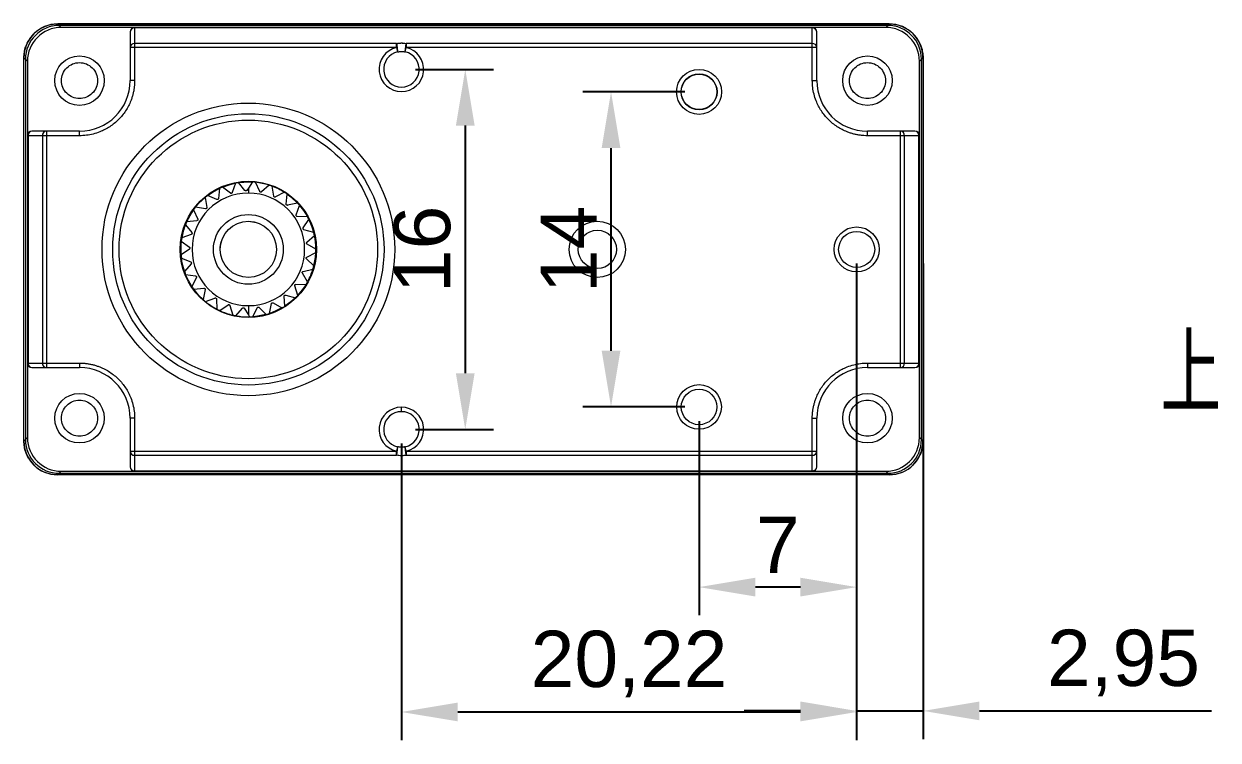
# Model space of a CAD drawing. Header units: millimetres. Extents: x 5 to 273, y 9 to 172.
# Drawn here: x 30.9 to 84, y 56.3 to 88.1 of the extents above; entities that cross this region are included whole.
import ezdxf

# ---------------------------------------------------------------- set-up
doc = ezdxf.new("R2010")
doc.units = ezdxf.units.MM
doc.layers.add('10', color=7, linetype='Continuous')
doc.layers.add('Dimensioning', color=10, linetype='Continuous')
doc.styles.add('SLDTEXTSTYLE0', font='TXT', dxfattribs={"width": 0.7, "bigfont": 'bigfont'})
doc.styles.get("Standard").update_dxf_attribs({"font": 'arial.ttf'})
doc.dimstyles.new('ISO-25', dxfattribs={"dimtxt": 2.5, "dimasz": 2.5, "dimexe": 1.25, "dimexo": 0.625, "dimtad": 1, "dimtxsty": 'Standard', "dimcen": 2.5, "dimadec": 0, "dimazin": 0, "dimtfac": 1, "dimtmove": 0, "dimatfit": 3, "dimfxl": 1, "dimarcsym": 0})

# ---------------------------------------------------------------- blocks, each defined once
blk = doc.blocks.new('4')
at = {"color": 7, "linetype": 'Continuous', "lineweight": 15}
for p, q in [((32.447, 88.145), (69.386, 88.145)), ((69.382, 88.141), (32.451, 88.141)), ((32.451, 88.141), (32.517, 88.075)), ((32.606, 87.986), (32.517, 88.075)), ((69.316, 88.075), (32.517, 88.075)), ((69.227, 87.986), (69.316, 88.075)), ((69.316, 88.075), (69.382, 88.141)), ((35.867, 87.986), (32.606, 87.986)), ((35.667, 87.782), (35.667, 87.092)), ((35.867, 87.982), (35.867, 87.986)), ((65.967, 87.982), (35.867, 87.982)), ((35.867, 87.982), (35.867, 87.963)), ((35.867, 87.963), (35.867, 87.273)), ((65.967, 87.963), (35.867, 87.963)), ((65.967, 87.982), (65.967, 87.986)), ((69.227, 87.986), (65.967, 87.986)), ((65.967, 87.963), (65.967, 87.982)), ((65.967, 87.273), (65.967, 87.963)), ((66.167, 87.092), (66.167, 87.782)), ((35.667, 87.092), (35.667, 85.625)), ((35.867, 87.092), (35.667, 87.092)), ((35.867, 87.273), (35.867, 87.092)), ((47.503, 87.273), (35.867, 87.273)), ((35.867, 87.092), (35.867, 85.625)), ((47.503, 87.092), (35.867, 87.092)), ((47.503, 87.092), (47.546, 86.897)), ((47.887, 86.897), (47.93, 87.273)), ((47.887, 86.897), (47.93, 87.092)), ((65.967, 87.273), (47.93, 87.273)), ((65.967, 87.092), (47.93, 87.092)), ((65.967, 87.092), (65.967, 87.273)), ((65.967, 85.625), (65.967, 87.092)), ((66.167, 87.092), (65.967, 87.092)), ((66.167, 85.625), (66.167, 87.092)), ((30.947, 82.225), (30.947, 86.645)), ((30.951, 69.61), (30.951, 86.641)), ((30.951, 86.641), (31.017, 86.575)), ((31.017, 86.575), (31.017, 69.676)), ((31.106, 86.486), (31.017, 86.575)), ((31.106, 86.486), (31.106, 83.175)), ((70.816, 86.575), (70.727, 86.486)), ((70.727, 83.175), (70.727, 86.486)), ((70.816, 86.575), (70.882, 86.641)), ((70.816, 69.676), (70.816, 86.575)), ((70.882, 86.641), (70.882, 69.61)), ((70.886, 86.645), (70.886, 69.606)), ((35.867, 85.625), (35.667, 85.625)), ((65.967, 85.625), (66.167, 85.625)), ((31.31, 83.375), (31.306, 83.375)), ((31.95, 83.375), (31.31, 83.375)), ((33.417, 83.375), (31.95, 83.375)), ((31.95, 83.375), (31.95, 83.175)), ((33.417, 83.175), (33.417, 83.375)), ((68.417, 83.175), (68.417, 83.375)), ((69.883, 83.375), (68.417, 83.375)), ((69.883, 83.175), (69.883, 83.375)), ((70.523, 83.375), (69.883, 83.375)), ((70.527, 83.375), (70.523, 83.375)), ((31.11, 83.175), (31.106, 83.175)), ((31.13, 83.175), (31.11, 83.175)), ((31.11, 83.175), (31.11, 73.075)), ((31.13, 83.175), (31.13, 73.075)), ((31.769, 83.175), (31.13, 83.175)), ((31.769, 83.175), (31.769, 73.075)), ((31.95, 83.175), (31.769, 83.175)), ((31.95, 83.175), (31.95, 73.075)), ((33.417, 83.175), (31.95, 83.175)), ((69.883, 83.175), (68.417, 83.175)), ((69.883, 73.075), (69.883, 83.175)), ((70.064, 83.175), (69.883, 83.175)), ((70.064, 73.075), (70.064, 83.175)), ((70.703, 83.175), (70.064, 83.175)), ((70.703, 73.075), (70.703, 83.175)), ((70.723, 83.175), (70.703, 83.175)), ((70.723, 73.075), (70.723, 83.175)), ((70.727, 83.175), (70.723, 83.175)), ((30.951, 82.225), (30.947, 82.225)), ((39.631, 80.836), (39.594, 80.388)), ((40.12, 80.623), (39.762, 80.894)), ((40.346, 81.071), (40.198, 80.646)), ((40.766, 80.742), (40.487, 81.095)), ((40.917, 80.85), (40.847, 80.745)), ((40.917, 81.125), (41.086, 81.121)), ((41.096, 81.12), (40.917, 80.85)), ((40.917, 80.85), (40.917, 80.625)), ((41.422, 80.697), (41.239, 81.108)), ((41.835, 80.981), (41.501, 80.68)), ((42.045, 80.491), (41.97, 80.934)), ((42.517, 80.663), (42.118, 80.455)), ((38.997, 80.431), (39.072, 79.988)), ((39.524, 80.346), (39.11, 80.52)), ((42.598, 80.136), (42.636, 80.584)), ((43.097, 80.186), (42.659, 80.083)), ((38.484, 79.882), (38.667, 79.471)), ((39.016, 79.93), (38.571, 79.996)), ((43.045, 79.654), (43.193, 80.079)), ((43.541, 79.578), (43.092, 79.588)), ((38.124, 79.222), (38.403, 78.869)), ((38.627, 79.401), (38.179, 79.354)), ((40.917, 79.375), (41.285, 79.32)), ((43.359, 79.077), (43.608, 79.451)), ((38.382, 78.791), (37.96, 78.634)), ((43.82, 78.88), (43.387, 79.001)), ((43.519, 78.44), (43.853, 78.741)), ((37.917, 78.125), (37.892, 78.125)), ((38.296, 78.14), (37.926, 77.883)), ((37.939, 78.493), (38.297, 78.221)), ((43.515, 77.783), (43.913, 77.991)), ((43.916, 78.134), (43.527, 78.359)), ((43.942, 78.125), (43.917, 78.125)), ((37.941, 77.741), (38.356, 77.566)), ((38.374, 77.488), (38.08, 77.147)), ((43.824, 77.388), (43.503, 77.703)), ((38.13, 77.013), (38.575, 76.947)), ((43.55, 76.688), (43.317, 77.073)), ((43.348, 77.147), (43.786, 77.25)), ((38.613, 76.875), (38.413, 76.473)), ((38.495, 76.355), (38.942, 76.402)), ((43.109, 76.078), (42.979, 76.509)), ((43.028, 76.573), (43.478, 76.564)), ((38.996, 76.342), (38.903, 75.902)), ((39.011, 75.808), (39.433, 75.965)), ((39.5, 75.92), (39.519, 75.471)), ((42.531, 75.597), (42.513, 76.047)), ((42.576, 76.097), (43.009, 75.976)), ((39.647, 75.407), (40.016, 75.664)), ((40.093, 75.637), (40.223, 75.207)), ((40.363, 75.177), (40.657, 75.517)), ((40.738, 75.511), (40.917, 75.215)), ((40.917, 75.625), (40.917, 75.215)), ((41.114, 75.132), (41.314, 75.535)), ((41.393, 75.548), (41.715, 75.234)), ((41.852, 75.275), (41.945, 75.715)), ((42.019, 75.748), (42.409, 75.523)), ((40.917, 75.215), (40.971, 75.126)), ((30.947, 69.606), (30.947, 74.025)), ((30.947, 74.025), (30.951, 74.025)), ((31.11, 73.075), (31.106, 73.075)), ((31.106, 73.075), (31.106, 69.765)), ((31.11, 73.075), (31.13, 73.075)), ((31.13, 73.075), (31.769, 73.075)), ((31.306, 72.875), (31.31, 72.875)), ((31.31, 72.875), (31.95, 72.875)), ((31.769, 73.075), (31.95, 73.075)), ((31.95, 73.075), (33.417, 73.075)), ((31.95, 73.075), (31.95, 72.875)), ((31.95, 72.875), (33.417, 72.875)), ((33.417, 73.075), (33.417, 72.875)), ((68.417, 73.075), (69.883, 73.075)), ((68.417, 73.075), (68.417, 72.875)), ((68.417, 72.875), (69.883, 72.875)), ((69.883, 73.075), (70.064, 73.075)), ((69.883, 72.875), (69.883, 73.075)), ((69.883, 72.875), (70.523, 72.875)), ((70.064, 73.075), (70.703, 73.075)), ((70.523, 72.875), (70.527, 72.875)), ((70.703, 73.075), (70.723, 73.075)), ((70.723, 73.075), (70.727, 73.075)), ((70.727, 69.765), (70.727, 73.075)), ((47.717, 70.915), (47.717, 71.115)), ((35.867, 70.625), (35.667, 70.625)), ((35.667, 70.625), (35.667, 69.159)), ((35.867, 70.625), (35.867, 69.159)), ((65.967, 69.159), (65.967, 70.625)), ((65.967, 70.625), (66.167, 70.625)), ((66.167, 69.159), (66.167, 70.625)), ((30.951, 69.61), (31.017, 69.676)), ((31.106, 69.765), (31.017, 69.676)), ((70.727, 69.765), (70.816, 69.676)), ((70.882, 69.61), (70.816, 69.676)), ((35.667, 69.159), (35.867, 69.159)), ((35.667, 69.159), (35.667, 68.468)), ((35.867, 69.159), (47.503, 69.159)), ((35.867, 69.159), (35.867, 68.978)), ((35.867, 68.978), (47.503, 68.978)), ((35.867, 68.978), (35.867, 68.288)), ((47.546, 69.354), (47.503, 68.978)), ((47.546, 69.354), (47.503, 69.159)), ((47.93, 69.159), (47.887, 69.354)), ((47.93, 69.159), (65.967, 69.159)), ((47.93, 68.978), (65.967, 68.978)), ((65.967, 68.978), (65.967, 69.159)), ((65.967, 69.159), (66.167, 69.159)), ((65.967, 68.288), (65.967, 68.978)), ((66.167, 68.468), (66.167, 69.159)), ((66.167, 68.465), (66.167, 68.468)), ((69.386, 68.106), (32.447, 68.106)), ((32.451, 68.11), (32.517, 68.176)), ((69.382, 68.11), (32.451, 68.11)), ((32.606, 68.265), (32.517, 68.176)), ((32.517, 68.176), (69.316, 68.176)), ((32.606, 68.265), (35.867, 68.265)), ((35.867, 68.288), (65.967, 68.288)), ((35.867, 68.288), (35.867, 68.268)), ((35.867, 68.268), (65.967, 68.268)), ((35.867, 68.268), (35.867, 68.265)), ((65.967, 68.268), (65.967, 68.288)), ((65.967, 68.268), (65.967, 68.265)), ((65.967, 68.265), (69.227, 68.265)), ((69.227, 68.265), (69.316, 68.176)), ((69.316, 68.176), (69.382, 68.11))]:
    blk.add_line(p, q, dxfattribs=at)
at = {"color": 7, "linetype": 'Continuous', "lineweight": 15, "flags": 128}
for points in [[(39.11, 80.52), (39.358, 80.689), (39.631, 80.836)], [(39.762, 80.894), (40.107, 81.014), (40.33, 81.068)], [(40.487, 81.095), (40.508, 81.098), (40.917, 81.125)], [(38.571, 79.996), (38.724, 80.173), (38.997, 80.431)], [(42.636, 80.584), (42.81, 80.453), (43.097, 80.186)], [(43.193, 80.079), (43.367, 79.855), (43.539, 79.583)], [(43.608, 79.451), (43.743, 79.13), (43.818, 78.889)], [(38.077, 77.157), (37.979, 77.515), (37.941, 77.741)], [(38.413, 76.473), (38.253, 76.745), (38.13, 77.013)], [(43.478, 76.564), (43.367, 76.395), (43.12, 76.09)], [(38.892, 75.912), (38.724, 76.078), (38.495, 76.355)], [(43.009, 75.976), (42.81, 75.798), (42.545, 75.606)], [(42.409, 75.523), (42.112, 75.374), (41.866, 75.28)], [(41.701, 75.23), (41.325, 75.153), (41.127, 75.133)], [(47.93, 68.978), (47.927, 69), (47.917, 69.088), (47.902, 69.221), (47.887, 69.354), (47.887, 69.354)]]:
    blk.add_lwpolyline(points, dxfattribs=at)
at = {"color": 7, "linetype": 'Continuous', "lineweight": 15}
for centre, radius in [((33.417, 85.625), 1.1), ((68.417, 85.625), 1.1), ((60.937, 85.125), 1), ((60.937, 85.125), 0.8), ((60.937, 85.125), 0.79), ((40.917, 78.125), 6.5), ((40.917, 78.125), 6.026), ((40.917, 78.125), 5.744), ((40.917, 78.125), 3.025), ((40.917, 78.125), 1.55), ((40.917, 78.125), 1.25), ((56.417, 78.125), 1.25), ((67.937, 78.125), 1), ((56.417, 78.125), 0.85), ((67.937, 78.125), 0.8), ((33.417, 70.625), 1.1), ((60.937, 71.125), 0.99), ((60.937, 71.125), 0.79), ((68.417, 70.625), 1.1)]:
    blk.add_circle(centre, radius, dxfattribs=at)
for centre, radius, start, end in [((35.867, 87.786), 0.2, 90, 180), ((35.867, 87.782), 0.2, 89.999, 179.9986), ((35.857, 87.772), 0.191, 87.1958, 176.8896), ((65.967, 87.786), 0.2, 0, 90), ((65.967, 87.782), 0.2, 0.0014, 90.001), ((65.976, 87.772), 0.191, 3.1104, 92.8042), ((35.857, 87.082), 0.191, 87.196, 176.8895), ((47.717, 86.125), 0.99, 102.4453, 77.5547), ((65.976, 87.082), 0.191, 3.1105, 92.804), ((47.717, 86.125), 0.79, 102.4456, 77.5547), ((33.417, 85.625), 2.25, 270, 360), ((68.417, 85.625), 2.25, 180, 270), ((31.306, 83.175), 0.2, 90, 180), ((31.31, 83.175), 0.2, 90.0012, 180.0011), ((31.321, 83.185), 0.191, 93.1099, 182.8048), ((31.96, 83.185), 0.191, 93.1102, 182.8039), ((69.873, 83.185), 0.191, 357.1961, 86.8898), ((70.512, 83.185), 0.191, 357.1952, 86.8901), ((70.523, 83.175), 0.2, 359.9989, 89.9988), ((70.527, 83.175), 0.2, 0, 90), ((40.917, 78.125), 3, 112.6316, 115.3684), ((40.917, 78.125), 3, 98.2316, 100.9684), ((40.917, 78.125), 3, 83.8316, 86.5684), ((40.917, 78.125), 3, 72.2992, 83.8316), ((40.917, 78.125), 3, 69.4316, 72.1684), ((40.917, 78.125), 3, 57.8382, 69.4316), ((40.917, 78.125), 3, 55.0316, 57.7684), ((40.917, 78.125), 2.5, 90, 270), ((40.917, 78.125), 3, 127.0316, 129.7684), ((40.917, 78.125), 2.5, 270, 90), ((40.917, 78.125), 3, 40.6316, 43.3684), ((40.917, 78.125), 3, 144.1684, 155.7774), ((40.917, 78.125), 3, 141.4316, 144.1684), ((40.917, 78.125), 3, 26.2316, 28.9684), ((40.917, 78.125), 3, 158.5684, 170.2093), ((40.917, 78.125), 3, 155.8316, 158.5684), ((40.917, 78.125), 3, 170.2316, 172.9684), ((40.917, 78.125), 3, 11.8316, 14.5684), ((40.917, 78.125), 3, 0.4049, 11.8316), ((40.917, 78.125), 3, 173.1626, 184.5131), ((40.917, 78.125), 3, 346.0459, 357.4316), ((40.917, 78.125), 3, 357.4316, 0.1684), ((40.917, 78.125), 3, 184.6316, 187.3684), ((40.917, 78.125), 3, 199.0316, 201.7684), ((40.917, 78.125), 3, 331.67, 343.0316), ((40.917, 78.125), 3, 343.0316, 345.7684), ((40.917, 78.125), 3, 213.4316, 216.1684), ((40.917, 78.125), 3, 328.6316, 331.3684), ((40.917, 78.125), 3, 227.8316, 230.5684), ((40.917, 78.125), 3, 314.2316, 316.9684), ((40.917, 78.125), 3, 230.6842, 241.9265), ((40.917, 78.125), 3, 242.2316, 244.9684), ((40.917, 78.125), 3, 245.1401, 256.6316), ((40.917, 78.125), 3, 299.8316, 302.5684), ((40.917, 78.125), 3, 256.6316, 259.3684), ((40.917, 78.125), 3, 259.5881, 270.7294), ((40.917, 78.125), 3, 271.0316, 273.7684), ((40.917, 78.125), 3, 285.4316, 288.1684), ((31.306, 73.075), 0.2, 180, 270), ((31.31, 73.075), 0.2, 179.9989, 269.9988), ((31.321, 73.066), 0.191, 177.1952, 266.8901), ((31.96, 73.066), 0.191, 177.1961, 266.8898), ((33.417, 70.625), 2.25, 0, 90), ((68.417, 70.625), 2.25, 90, 180), ((69.873, 73.066), 0.191, 273.1102, 2.8039), ((70.512, 73.066), 0.191, 273.1099, 2.8048), ((70.523, 73.075), 0.2, 270.0012, 0.0011), ((70.527, 73.075), 0.2, 270, 0), ((47.717, 70.125), 0.99, 90, 257.5547), ((47.717, 70.125), 0.99, 282.4453, 90), ((47.717, 70.125), 0.79, 90, 257.5547), ((47.717, 70.125), 0.79, 282.4454, 90), ((35.857, 69.169), 0.191, 183.1105, 272.804), ((65.976, 69.169), 0.191, 267.196, 356.8895), ((35.867, 68.465), 0.2, 180, 270), ((35.857, 68.479), 0.191, 183.1104, 272.8042), ((35.867, 68.468), 0.2, 180.0014, 270.001), ((65.976, 68.479), 0.191, 267.1958, 356.8896), ((65.967, 68.468), 0.2, 269.999, 359.9986), ((65.967, 68.465), 0.2, 270, 0)]:
    blk.add_arc(centre, radius, start, end, dxfattribs=at)
for centre, major_axis, ratio, start_param, end_param in [((32.451, 86.641), (1.061, -1.061), 0.999951, 2.356219, 3.926966), ((32.517, 86.575), (1.061, -1.061), 0.999924, 2.356233, 3.926953), ((69.316, 86.575), (-1.061, -1.061), 0.999924, 2.356233, 3.926953), ((69.382, 86.641), (-1.061, -1.061), 0.999951, 2.356219, 3.926966), ((32.606, 86.486), (1.061, -1.061), 0.999924, 2.356233, 3.926953), ((69.227, 86.486), (-1.061, -1.061), 0.999924, 2.356233, 3.926953), ((32.451, 69.61), (1.061, 1.061), 0.999951, 2.356219, 3.926966), ((32.517, 69.676), (1.061, 1.061), 0.999924, 2.356233, 3.926953), ((32.606, 69.765), (1.061, 1.061), 0.999924, 2.356233, 3.926953), ((69.227, 69.765), (-1.061, 1.061), 0.999924, 2.356233, 3.926953), ((69.316, 69.676), (-1.061, 1.061), 0.999924, 2.356233, 3.926953), ((69.382, 69.61), (-1.061, 1.061), 0.999951, 2.356219, 3.926966)]:
    blk.add_ellipse(centre, major_axis=major_axis, ratio=ratio, start_param=start_param, end_param=end_param, dxfattribs=at)
for points, knots in [([(30.947, 86.645), (30.948, 86.686), (30.95, 86.769), (30.966, 86.892), (30.991, 87.014), (31.027, 87.133), (31.072, 87.248), (31.126, 87.36), (31.19, 87.466), (31.262, 87.567), (31.342, 87.662), (31.43, 87.75), (31.525, 87.83), (31.626, 87.902), (31.732, 87.966), (31.844, 88.02), (31.959, 88.065), (32.078, 88.101), (32.2, 88.126), (32.323, 88.142), (32.406, 88.144), (32.447, 88.145)], [0, 0, 0, 0, 0.052633, 0.105265, 0.157897, 0.210529, 0.263161, 0.315792, 0.368423, 0.421054, 0.473685, 0.526316, 0.578947, 0.631578, 0.684209, 0.73684, 0.789472, 0.842103, 0.894735, 0.947367, 1, 1, 1, 1]), ([(69.386, 88.145), (69.427, 88.144), (69.51, 88.142), (69.633, 88.126), (69.755, 88.101), (69.874, 88.065), (69.989, 88.02), (70.101, 87.966), (70.207, 87.902), (70.308, 87.83), (70.403, 87.75), (70.491, 87.662), (70.571, 87.567), (70.643, 87.466), (70.707, 87.36), (70.761, 87.248), (70.806, 87.133), (70.842, 87.014), (70.867, 86.892), (70.883, 86.769), (70.885, 86.686), (70.886, 86.645)], [0, 0, 0, 0, 0.0526327, 0.105265, 0.157897, 0.2105288, 0.2631602, 0.3157915, 0.3684226, 0.4210536, 0.4736845, 0.5263155, 0.5789464, 0.6315774, 0.6842085, 0.7368398, 0.7894712, 0.842103, 0.894735, 0.9473673, 1, 1, 1, 1]), ([(47.503, 87.273), (47.505, 87.272), (47.511, 87.275), (47.522, 87.276), (47.541, 87.281), (47.569, 87.285), (47.603, 87.289), (47.649, 87.294), (47.708, 87.297), (47.804, 87.294), (47.879, 87.284), (47.93, 87.273)], [-0.000018, -0.000018, -0.000018, -0.000018, 0.020817, 0.041651, 0.08332, 0.166658, 0.249996, 0.333333, 0.5, 0.666667, 1, 1, 1, 1]), ([(47.503, 87.273), (47.505, 87.274), (47.506, 87.275), (47.509, 87.275), (47.509, 87.275), (47.509, 87.275), (47.509, 87.275), (47.509, 87.275), (47.509, 87.275), (47.509, 87.275), (47.509, 87.275), (47.509, 87.275), (47.509, 87.275), (47.509, 87.275), (47.509, 87.275), (47.509, 87.275), (47.509, 87.275), (47.509, 87.275), (47.51, 87.274), (47.51, 87.274), (47.511, 87.274), (47.512, 87.274), (47.513, 87.274), (47.513, 87.274), (47.513, 87.274), (47.513, 87.274), (47.513, 87.274), (47.513, 87.274), (47.513, 87.274), (47.513, 87.274), (47.513, 87.274), (47.513, 87.274), (47.513, 87.274), (47.513, 87.274), (47.513, 87.274), (47.513, 87.274), (47.513, 87.274), (47.513, 87.274), (47.513, 87.274), (47.513, 87.274), (47.513, 87.274), (47.514, 87.274), (47.514, 87.274), (47.514, 87.274), (47.514, 87.274), (47.514, 87.274), (47.514, 87.274), (47.514, 87.274), (47.514, 87.274), (47.514, 87.274), (47.514, 87.274), (47.514, 87.274), (47.514, 87.274), (47.514, 87.274), (47.514, 87.274), (47.514, 87.274), (47.514, 87.274), (47.514, 87.275), (47.514, 87.275), (47.514, 87.275), (47.514, 87.275), (47.514, 87.275), (47.514, 87.275), (47.514, 87.275), (47.514, 87.275), (47.514, 87.275), (47.514, 87.275), (47.514, 87.275), (47.514, 87.275), (47.514, 87.275), (47.514, 87.275), (47.514, 87.275), (47.514, 87.275), (47.514, 87.275), (47.514, 87.275), (47.515, 87.275), (47.515, 87.275), (47.515, 87.275), (47.515, 87.275), (47.515, 87.275), (47.515, 87.275), (47.515, 87.275), (47.515, 87.275), (47.515, 87.275), (47.515, 87.275), (47.515, 87.275), (47.515, 87.275), (47.515, 87.275), (47.515, 87.275), (47.515, 87.275), (47.515, 87.275), (47.515, 87.275), (47.515, 87.275), (47.515, 87.275), (47.515, 87.275), (47.515, 87.275), (47.515, 87.275), (47.515, 87.275), (47.515, 87.275), (47.515, 87.275), (47.515, 87.275), (47.516, 87.275), (47.521, 87.276), (47.525, 87.277), (47.53, 87.278), (47.53, 87.278), (47.53, 87.278), (47.531, 87.278), (47.531, 87.278), (47.532, 87.279), (47.533, 87.279), (47.537, 87.279), (47.543, 87.28), (47.566, 87.284), (47.599, 87.289), (47.642, 87.293), (47.679, 87.295), (47.727, 87.296), (47.788, 87.294), (47.861, 87.286), (47.906, 87.277), (47.93, 87.273)], [0, 0, 0, 0, 0.0158863, 0.0159572, 0.0160281, 0.016099, 0.01617, 0.0162409, 0.0163119, 0.0163829, 0.0164539, 0.0165249, 0.016596, 0.016667, 0.0167381, 0.0168092, 0.0168803, 0.0170225, 0.0181613, 0.0204333, 0.0226779, 0.0248835, 0.0259763, 0.0260447, 0.0261131, 0.0261813, 0.0262496, 0.0263179, 0.0263861, 0.0264544, 0.0265227, 0.0265911, 0.0266594, 0.0267278, 0.0267962, 0.0268646, 0.026933, 0.0270015, 0.02707, 0.0271386, 0.0272071, 0.0272758, 0.0273444, 0.0274132, 0.0274819, 0.0275508, 0.0276196, 0.0276886, 0.0277576, 0.0278267, 0.0278958, 0.027965, 0.0280343, 0.0281037, 0.0281731, 0.0282427, 0.0283123, 0.028382, 0.0284518, 0.0285218, 0.0285917, 0.0286619, 0.0287321, 0.0288025, 0.0288729, 0.0289436, 0.0290143, 0.0290852, 0.0291561, 0.0292273, 0.0292985, 0.0293699, 0.0294412, 0.0295125, 0.0295839, 0.0296551, 0.0297264, 0.0297977, 0.029869, 0.0299402, 0.0300115, 0.0300827, 0.0301539, 0.0302251, 0.0302963, 0.0303675, 0.0304387, 0.0305098, 0.030581, 0.0306522, 0.0307233, 0.0307944, 0.0308656, 0.0309367, 0.0310078, 0.0310789, 0.03115, 0.031221, 0.0312921, 0.0313632, 0.0314342, 0.0315763, 0.0338461, 0.0697205, 0.0698256, 0.0699308, 0.0701409, 0.070561, 0.0714014, 0.0730823, 0.0764446, 0.0831717, 0.0966358, 0.1235748, 0.2492064, 0.3329482, 0.4161276, 0.4993304, 0.6604939, 0.8259643, 1, 1, 1, 1]), ([(47.503, 87.273), (47.503, 87.271), (47.504, 87.269), (47.504, 87.268), (47.504, 87.261), (47.505, 87.255), (47.506, 87.249), (47.509, 87.223), (47.512, 87.197), (47.515, 87.172), (47.52, 87.126), (47.525, 87.08), (47.53, 87.034), (47.536, 86.989), (47.541, 86.943), (47.546, 86.897), (47.546, 86.897), (47.546, 86.897), (47.546, 86.897)], [0, 0, 0, 0, 0.000004959, 0.000004959, 0.000004959, 0.0000247951, 0.0000247951, 0.0000247951, 0.0001041396, 0.0001041396, 0.0001041396, 0.0002458943, 0.0002458943, 0.0002458943, 0.000387649, 0.000387649, 0.000387649, 0.0003878738, 0.0003878738, 0.0003878738, 0.0003878738]), ([(47.546, 86.897), (47.547, 86.897), (47.547, 86.897), (47.551, 86.898), (47.553, 86.898), (47.558, 86.899), (47.561, 86.9), (47.57, 86.902), (47.578, 86.903), (47.598, 86.907), (47.612, 86.909), (47.656, 86.914), (47.685, 86.915), (47.777, 86.916), (47.835, 86.908), (47.887, 86.897)], [0, 0, 0, 0, 0.015625, 0.015625, 0.03125, 0.03125, 0.0625, 0.0625, 0.125, 0.125, 0.25, 0.25, 0.5, 0.5, 1, 1, 1, 1]), ([(33.417, 84.825), (33.207, 84.825), (32.999, 84.912), (32.703, 85.208), (32.617, 85.416), (32.617, 85.835), (32.703, 86.043), (32.999, 86.339), (33.207, 86.425), (33.417, 86.425)], [0, 0, 0, 0, 0.25, 0.25, 0.5, 0.5, 0.75, 0.75, 1, 1, 1, 1]), ([(33.417, 86.425), (33.626, 86.425), (33.834, 86.339), (34.13, 86.043), (34.217, 85.835), (34.217, 85.416), (34.13, 85.208), (33.834, 84.912), (33.626, 84.825), (33.417, 84.825)], [0, 0, 0, 0, 0.25, 0.25, 0.5, 0.5, 0.75, 0.75, 1, 1, 1, 1]), ([(68.417, 84.825), (68.207, 84.825), (67.999, 84.912), (67.703, 85.208), (67.617, 85.416), (67.617, 85.835), (67.703, 86.043), (67.999, 86.339), (68.207, 86.425), (68.417, 86.425)], [0, 0, 0, 0, 0.25, 0.25, 0.5, 0.5, 0.75, 0.75, 1, 1, 1, 1]), ([(68.417, 86.425), (68.626, 86.425), (68.834, 86.339), (69.13, 86.043), (69.217, 85.835), (69.217, 85.416), (69.13, 85.208), (68.834, 84.912), (68.626, 84.825), (68.417, 84.825)], [0, 0, 0, 0, 0.25, 0.25, 0.5, 0.5, 0.75, 0.75, 1, 1, 1, 1]), ([(35.867, 85.625), (35.866, 85.574), (35.864, 85.471), (35.849, 85.318), (35.825, 85.166), (35.792, 85.017), (35.748, 84.869), (35.657, 84.615), (35.48, 84.271), (35.161, 83.882), (34.772, 83.563), (34.382, 83.361), (34.028, 83.246), (33.725, 83.186), (33.52, 83.179), (33.417, 83.175)], [0, 0, 0, 0, 0.0402335, 0.0801746, 0.1199817, 0.1598149, 0.1998338, 0.240196, 0.3698757, 0.5000535, 0.6297019, 0.7599109, 0.8400248, 0.919625, 1, 1, 1, 1]), ([(68.417, 83.175), (68.365, 83.176), (68.262, 83.178), (68.109, 83.193), (67.958, 83.217), (67.808, 83.25), (67.66, 83.294), (67.406, 83.385), (67.062, 83.562), (66.673, 83.881), (66.354, 84.27), (66.153, 84.66), (66.037, 85.014), (65.977, 85.317), (65.97, 85.522), (65.967, 85.625)], [0, 0, 0, 0, 0.040233, 0.080175, 0.119982, 0.159815, 0.199834, 0.240196, 0.369876, 0.500053, 0.629702, 0.759911, 0.840025, 0.919625, 1, 1, 1, 1]), ([(40.198, 80.646), (40.196, 80.641), (40.192, 80.632), (40.181, 80.622), (40.169, 80.615), (40.157, 80.612), (40.144, 80.612), (40.131, 80.616), (40.124, 80.62), (40.12, 80.623)], [0, 0, 0, 0, 0.1972833, 0.3392013, 0.4584753, 0.5780814, 0.6912047, 0.8480464, 1, 1, 1, 1]), ([(40.847, 80.745), (40.844, 80.741), (40.838, 80.734), (40.825, 80.726), (40.812, 80.723), (40.8, 80.723), (40.787, 80.726), (40.775, 80.733), (40.769, 80.739), (40.766, 80.742)], [0, 0, 0, 0, 0.1972788, 0.3392022, 0.4584771, 0.5780857, 0.6912016, 0.8480516, 1, 1, 1, 1]), ([(41.501, 80.68), (41.497, 80.677), (41.489, 80.671), (41.475, 80.667), (41.461, 80.667), (41.449, 80.67), (41.438, 80.677), (41.428, 80.686), (41.424, 80.693), (41.422, 80.697)], [0, 0, 0, 0, 0.197284, 0.339206, 0.458472, 0.578083, 0.691204, 0.848046, 1, 1, 1, 1]), ([(39.594, 80.388), (39.593, 80.383), (39.591, 80.373), (39.583, 80.361), (39.574, 80.351), (39.563, 80.345), (39.55, 80.342), (39.536, 80.342), (39.528, 80.345), (39.524, 80.346)], [0, 0, 0, 0, 0.197281, 0.339199, 0.458477, 0.578086, 0.6912, 0.848047, 1, 1, 1, 1]), ([(42.118, 80.455), (42.113, 80.453), (42.104, 80.449), (42.089, 80.449), (42.076, 80.452), (42.065, 80.458), (42.056, 80.467), (42.048, 80.478), (42.046, 80.487), (42.045, 80.491)], [0, 0, 0, 0, 0.197281, 0.3392013, 0.4584757, 0.5780881, 0.6912027, 0.8480473, 1, 1, 1, 1]), ([(42.659, 80.083), (42.654, 80.082), (42.645, 80.081), (42.63, 80.084), (42.619, 80.09), (42.609, 80.099), (42.602, 80.11), (42.598, 80.123), (42.598, 80.131), (42.598, 80.136)], [0, 0, 0, 0, 0.197287, 0.339205, 0.458478, 0.578083, 0.691204, 0.848046, 1, 1, 1, 1]), ([(39.072, 79.988), (39.073, 79.982), (39.074, 79.973), (39.069, 79.959), (39.062, 79.948), (39.053, 79.939), (39.042, 79.932), (39.029, 79.929), (39.02, 79.93), (39.016, 79.93)], [0, 0, 0, 0, 0.197281, 0.339202, 0.458474, 0.578084, 0.691205, 0.848049, 1, 1, 1, 1]), ([(43.092, 79.588), (43.086, 79.588), (43.077, 79.589), (43.063, 79.596), (43.054, 79.605), (43.047, 79.616), (43.043, 79.629), (43.042, 79.642), (43.044, 79.65), (43.045, 79.654)], [0, 0, 0, 0, 0.197283, 0.339199, 0.458472, 0.578083, 0.691202, 0.848048, 1, 1, 1, 1]), ([(38.667, 79.471), (38.669, 79.466), (38.672, 79.457), (38.671, 79.442), (38.667, 79.429), (38.661, 79.418), (38.651, 79.409), (38.639, 79.403), (38.631, 79.401), (38.627, 79.401)], [0, 0, 0, 0, 0.197281, 0.339201, 0.458476, 0.578083, 0.691203, 0.848044, 1, 1, 1, 1]), ([(43.387, 79.001), (43.382, 79.003), (43.373, 79.006), (43.362, 79.016), (43.355, 79.027), (43.351, 79.039), (43.35, 79.053), (43.352, 79.066), (43.357, 79.073), (43.359, 79.077)], [0, 0, 0, 0, 0.1972829, 0.3392026, 0.4584766, 0.5780842, 0.6912031, 0.8480489, 1, 1, 1, 1]), ([(38.403, 78.869), (38.406, 78.865), (38.412, 78.857), (38.415, 78.842), (38.414, 78.829), (38.41, 78.817), (38.403, 78.806), (38.393, 78.796), (38.385, 78.793), (38.382, 78.791)], [0, 0, 0, 0, 0.197282, 0.339203, 0.458478, 0.578085, 0.691204, 0.848049, 1, 1, 1, 1]), ([(39.667, 78.125), (39.668, 78.253), (39.671, 78.398), (39.736, 78.523), (39.744, 78.537)], [0, 0, 0, 0, 0.884209, 1, 1, 1, 1]), ([(38.297, 78.221), (38.301, 78.217), (38.308, 78.211), (38.315, 78.197), (38.318, 78.184), (38.317, 78.172), (38.313, 78.159), (38.306, 78.148), (38.299, 78.143), (38.296, 78.14)], [0, 0, 0, 0, 0.1972831, 0.3392025, 0.4584768, 0.5780833, 0.6912043, 0.8480461, 1, 1, 1, 1]), ([(43.527, 78.359), (43.522, 78.362), (43.515, 78.368), (43.507, 78.38), (43.502, 78.393), (43.502, 78.405), (43.504, 78.418), (43.51, 78.43), (43.516, 78.437), (43.519, 78.44)], [0, 0, 0, 0, 0.197281, 0.339202, 0.458476, 0.578083, 0.691202, 0.848048, 1, 1, 1, 1]), ([(38.356, 77.566), (38.361, 77.564), (38.369, 77.559), (38.379, 77.548), (38.385, 77.536), (38.387, 77.524), (38.386, 77.511), (38.382, 77.498), (38.377, 77.491), (38.374, 77.488)], [0, 0, 0, 0, 0.1972784, 0.3392016, 0.4584743, 0.5780821, 0.691201, 0.8480469, 1, 1, 1, 1]), ([(43.503, 77.703), (43.499, 77.707), (43.493, 77.714), (43.489, 77.728), (43.488, 77.741), (43.49, 77.754), (43.496, 77.766), (43.504, 77.776), (43.511, 77.78), (43.515, 77.783)], [0, 0, 0, 0, 0.1972816, 0.3392015, 0.458476, 0.5780831, 0.6912024, 0.8480471, 1, 1, 1, 1]), ([(38.575, 76.947), (38.581, 76.946), (38.59, 76.944), (38.602, 76.935), (38.611, 76.925), (38.616, 76.914), (38.619, 76.901), (38.618, 76.887), (38.614, 76.879), (38.613, 76.875)], [0, 0, 0, 0, 0.197277, 0.3392, 0.458476, 0.578083, 0.691201, 0.848047, 1, 1, 1, 1]), ([(43.317, 77.073), (43.314, 77.078), (43.31, 77.086), (43.309, 77.101), (43.311, 77.114), (43.317, 77.125), (43.325, 77.136), (43.336, 77.143), (43.344, 77.146), (43.348, 77.147)], [0, 0, 0, 0, 0.1972805, 0.339201, 0.4584753, 0.5780816, 0.6912022, 0.8480477, 1, 1, 1, 1]), ([(38.942, 76.402), (38.944, 76.402), (38.95, 76.403), (38.961, 76.401), (38.975, 76.395), (38.985, 76.386), (38.992, 76.375), (38.997, 76.362), (38.998, 76.351), (38.996, 76.344), (38.996, 76.342)], [0, 0, 0, 0, 0.063537, 0.238581, 0.373248, 0.508838, 0.624886, 0.740851, 0.915555, 1, 1, 1, 1]), ([(42.979, 76.509), (42.978, 76.514), (42.976, 76.524), (42.979, 76.538), (42.985, 76.55), (42.993, 76.56), (43.003, 76.568), (43.015, 76.572), (43.024, 76.573), (43.028, 76.573), (43.028, 76.573)], [0, 0, 0, 0, 0.197266, 0.339176, 0.458442, 0.578036, 0.691146, 0.84798, 0.987125, 1, 1, 1, 1]), ([(39.433, 75.965), (39.438, 75.967), (39.447, 75.969), (39.463, 75.967), (39.475, 75.962), (39.486, 75.954), (39.494, 75.943), (39.499, 75.932), (39.5, 75.924), (39.5, 75.92)], [0, 0, 0, 0, 0.206471, 0.340824, 0.476097, 0.595915, 0.709712, 0.873052, 1, 1, 1, 1]), ([(42.513, 76.047), (42.513, 76.052), (42.513, 76.062), (42.519, 76.075), (42.528, 76.085), (42.538, 76.093), (42.55, 76.098), (42.563, 76.099), (42.572, 76.098), (42.576, 76.097)], [0, 0, 0, 0, 0.197276, 0.339194, 0.458464, 0.578065, 0.691185, 0.83955, 1, 1, 1, 1]), ([(40.016, 75.664), (40.021, 75.667), (40.029, 75.671), (40.044, 75.673), (40.057, 75.672), (40.069, 75.668), (40.079, 75.66), (40.088, 75.65), (40.091, 75.641), (40.093, 75.637)], [0, 0, 0, 0, 0.197278, 0.337739, 0.454847, 0.572267, 0.685266, 0.840102, 1, 1, 1, 1]), ([(40.657, 75.517), (40.661, 75.521), (40.668, 75.528), (40.681, 75.534), (40.695, 75.535), (40.708, 75.534), (40.72, 75.528), (40.731, 75.521), (40.735, 75.514), (40.738, 75.511)], [0, 0, 0, 0, 0.197254, 0.339162, 0.459949, 0.58106, 0.701811, 0.862231, 1, 1, 1, 1]), ([(41.314, 75.535), (41.317, 75.54), (41.321, 75.548), (41.333, 75.556), (41.346, 75.561), (41.359, 75.563), (41.373, 75.561), (41.385, 75.556), (41.391, 75.551), (41.393, 75.548)], [0, 0, 0, 0, 0.197297, 0.339227, 0.458518, 0.579774, 0.722452, 0.864013, 1, 1, 1, 1]), ([(41.945, 75.715), (41.947, 75.72), (41.95, 75.729), (41.959, 75.741), (41.97, 75.749), (41.982, 75.753), (41.99, 75.755), (42, 75.755), (42.009, 75.753), (42.017, 75.749), (42.019, 75.748)], [0, 0, 0, 0, 0.19729, 0.339219, 0.458502, 0.578116, 0.691239, 0.704609, 0.884265, 1, 1, 1, 1]), ([(33.417, 73.075), (33.468, 73.075), (33.571, 73.073), (33.724, 73.058), (33.876, 73.034), (34.025, 73.001), (34.173, 72.957), (34.427, 72.866), (34.771, 72.688), (35.16, 72.37), (35.479, 71.981), (35.68, 71.591), (35.796, 71.237), (35.856, 70.934), (35.863, 70.729), (35.867, 70.625)], [0, 0, 0, 0, 0.040233, 0.080175, 0.119982, 0.159815, 0.199834, 0.240196, 0.369876, 0.500053, 0.629702, 0.759911, 0.840025, 0.919625, 1, 1, 1, 1]), ([(65.967, 70.625), (65.967, 70.677), (65.969, 70.78), (65.984, 70.933), (66.008, 71.084), (66.041, 71.234), (66.085, 71.382), (66.176, 71.636), (66.353, 71.98), (66.672, 72.369), (67.061, 72.688), (67.451, 72.889), (67.805, 73.005), (68.108, 73.065), (68.313, 73.072), (68.417, 73.075)], [0, 0, 0, 0, 0.0402335, 0.0801746, 0.1199817, 0.1598149, 0.1998338, 0.240196, 0.3698757, 0.5000535, 0.6297019, 0.7599109, 0.8400248, 0.919625, 1, 1, 1, 1]), ([(33.417, 69.825), (33.207, 69.825), (32.999, 69.912), (32.703, 70.208), (32.617, 70.416), (32.617, 70.835), (32.703, 71.043), (32.999, 71.339), (33.207, 71.425), (33.417, 71.425)], [0, 0, 0, 0, 0.25, 0.25, 0.5, 0.5, 0.75, 0.75, 1, 1, 1, 1]), ([(33.417, 71.425), (33.626, 71.425), (33.834, 71.339), (34.13, 71.043), (34.217, 70.835), (34.217, 70.416), (34.13, 70.208), (33.834, 69.912), (33.626, 69.825), (33.417, 69.825)], [0, 0, 0, 0, 0.25, 0.25, 0.5, 0.5, 0.75, 0.75, 1, 1, 1, 1]), ([(68.417, 69.825), (68.207, 69.825), (67.999, 69.912), (67.703, 70.208), (67.617, 70.416), (67.617, 70.835), (67.703, 71.043), (67.999, 71.339), (68.207, 71.425), (68.417, 71.425)], [0, 0, 0, 0, 0.25, 0.25, 0.5, 0.5, 0.75, 0.75, 1, 1, 1, 1]), ([(68.417, 71.425), (68.626, 71.425), (68.834, 71.339), (69.13, 71.043), (69.217, 70.835), (69.217, 70.416), (69.13, 70.208), (68.834, 69.912), (68.626, 69.825), (68.417, 69.825)], [0, 0, 0, 0, 0.25, 0.25, 0.5, 0.5, 0.75, 0.75, 1, 1, 1, 1]), ([(32.447, 68.106), (32.406, 68.107), (32.323, 68.109), (32.2, 68.125), (32.078, 68.15), (31.959, 68.186), (31.844, 68.231), (31.732, 68.285), (31.626, 68.349), (31.525, 68.421), (31.43, 68.501), (31.342, 68.589), (31.262, 68.683), (31.19, 68.784), (31.126, 68.891), (31.072, 69.003), (31.027, 69.118), (30.991, 69.237), (30.966, 69.359), (30.95, 69.482), (30.948, 69.564), (30.947, 69.606)], [0, 0, 0, 0, 0.052633, 0.105265, 0.157897, 0.210529, 0.26316, 0.315791, 0.368423, 0.421054, 0.473685, 0.526315, 0.578946, 0.631577, 0.684209, 0.73684, 0.789471, 0.842103, 0.894735, 0.947367, 1, 1, 1, 1]), ([(70.886, 69.606), (70.885, 69.564), (70.883, 69.482), (70.867, 69.359), (70.842, 69.237), (70.806, 69.118), (70.761, 69.003), (70.707, 68.891), (70.643, 68.784), (70.571, 68.683), (70.491, 68.589), (70.403, 68.501), (70.308, 68.421), (70.207, 68.349), (70.101, 68.285), (69.989, 68.231), (69.874, 68.186), (69.755, 68.15), (69.633, 68.125), (69.51, 68.109), (69.427, 68.107), (69.386, 68.106)], [0, 0, 0, 0, 0.052633, 0.105265, 0.157897, 0.210529, 0.26316, 0.315791, 0.368423, 0.421054, 0.473685, 0.526315, 0.578946, 0.631577, 0.684209, 0.73684, 0.789471, 0.842103, 0.894735, 0.947367, 1, 1, 1, 1]), ([(47.93, 68.978), (47.925, 68.975), (47.914, 68.975), (47.897, 68.972), (47.889, 68.97), (47.863, 68.966), (47.845, 68.963), (47.79, 68.957), (47.754, 68.955), (47.643, 68.955), (47.57, 68.964), (47.503, 68.978)], [0, 0, 0, 0, 0.0625, 0.0625, 0.125, 0.125, 0.25, 0.25, 0.5, 0.5, 1, 1, 1, 1]), ([(47.887, 69.354), (47.883, 69.353), (47.875, 69.351), (47.862, 69.349), (47.855, 69.348), (47.835, 69.344), (47.82, 69.342), (47.777, 69.337), (47.747, 69.335), (47.656, 69.335), (47.598, 69.343), (47.546, 69.354)], [0, 0, 0, 0, 0.0625, 0.0625, 0.125, 0.125, 0.25, 0.25, 0.5, 0.5, 1, 1, 1, 1])]:
    blk.add_open_spline(points, degree=3, knots=knots, dxfattribs=at)
for points in [[(47.503, 87.092), (47.503, 87.168), (47.503, 87.24), (47.503, 87.273)], [(47.93, 87.273), (47.93, 87.24), (47.93, 87.168), (47.93, 87.092)], [(47.503, 68.978), (47.503, 69.011), (47.503, 69.083), (47.503, 69.159)], [(47.93, 69.159), (47.93, 69.083), (47.93, 69.011), (47.93, 68.978)]]:
    blk.add_open_spline(points, degree=3, dxfattribs=at)
blk = doc.blocks.new('*D6')
at = {"layer": 'Defpoints', "color": 0, "transparency": 16777216}
for p in [(47.717, 86.125), (47.717, 70.125), (50.552, 70.125)]:
    blk.add_point(p, dxfattribs=at)
at = {"layer": 'Dimensioning', "color": 0, "lineweight": -2, "transparency": 16777216}
for p, q in [((48.342, 86.125), (51.802, 86.125)), ((50.552, 83.625), (50.552, 72.625)), ((48.342, 70.125), (51.802, 70.125))]:
    blk.add_line(p, q, dxfattribs=at)
at = {"layer": 'Dimensioning', "color": 0, "transparency": 16777216}
for points in [[(50.135, 83.625), (50.969, 83.625), (50.552, 86.125)], [(50.135, 72.625), (50.969, 72.625), (50.552, 70.125)]]:
    blk.add_solid(points, dxfattribs=at)
at = {"layer": 'Dimensioning', "color": 0, "transparency": 16777216, "insert": (48.651, 78.125), "char_height": 2.5, "attachment_point": 5, "rotation": 90}
blk.add_mtext('16', dxfattribs=at)
blk = doc.blocks.new('*D7')
at = {"layer": 'Defpoints', "color": 0, "transparency": 16777216}
for p in [(57.027, 85.125), (60.937, 85.125), (60.937, 71.125)]:
    blk.add_point(p, dxfattribs=at)
at = {"layer": 'Dimensioning', "color": 0, "lineweight": -2, "transparency": 16777216}
for p, q in [((60.312, 85.125), (55.777, 85.125)), ((57.027, 73.625), (57.027, 82.625)), ((60.312, 71.125), (55.777, 71.125))]:
    blk.add_line(p, q, dxfattribs=at)
at = {"layer": 'Dimensioning', "color": 0, "transparency": 16777216}
for points in [[(56.61, 82.625), (57.443, 82.625), (57.027, 85.125)], [(56.61, 73.625), (57.443, 73.625), (57.027, 71.125)]]:
    blk.add_solid(points, dxfattribs=at)
at = {"layer": 'Dimensioning', "color": 0, "transparency": 16777216, "insert": (55.146, 78.125), "char_height": 2.5, "attachment_point": 5, "rotation": 90}
blk.add_mtext('14', dxfattribs=at)
blk = doc.blocks.new('*D8')
at = {"layer": 'Defpoints', "color": 0, "transparency": 16777216}
for p in [(67.937, 78.125), (60.937, 71.125), (60.937, 63.12)]:
    blk.add_point(p, dxfattribs=at)
at = {"layer": 'Dimensioning', "color": 0, "lineweight": -2, "transparency": 16777216}
for p, q in [((67.937, 77.5), (67.937, 61.87)), ((60.937, 70.5), (60.937, 61.87)), ((65.437, 63.12), (63.437, 63.12))]:
    blk.add_line(p, q, dxfattribs=at)
at = {"layer": 'Dimensioning', "color": 0, "transparency": 16777216}
for points in [[(63.437, 63.536), (63.437, 62.703), (60.937, 63.12)], [(65.437, 63.536), (65.437, 62.703), (67.937, 63.12)]]:
    blk.add_solid(points, dxfattribs=at)
at = {"layer": 'Dimensioning', "color": 0, "transparency": 16777216, "insert": (64.437, 64.995), "char_height": 2.5, "attachment_point": 5}
blk.add_mtext('7', dxfattribs=at)
blk = doc.blocks.new('*D9')
at = {"layer": 'Defpoints', "color": 0, "transparency": 16777216}
for p in [(67.937, 78.125), (47.717, 70.125), (67.937, 57.571)]:
    blk.add_point(p, dxfattribs=at)
at = {"layer": 'Dimensioning', "color": 0, "lineweight": -2, "transparency": 16777216}
for p, q in [((67.937, 77.5), (67.937, 56.321)), ((47.717, 69.5), (47.717, 56.321)), ((50.217, 57.571), (65.437, 57.571))]:
    blk.add_line(p, q, dxfattribs=at)
at = {"layer": 'Dimensioning', "color": 0, "transparency": 16777216}
for points in [[(50.217, 57.988), (50.217, 57.155), (47.717, 57.571)], [(65.437, 57.988), (65.437, 57.155), (67.937, 57.571)]]:
    blk.add_solid(points, dxfattribs=at)
at = {"layer": 'Dimensioning', "color": 0, "transparency": 16777216, "insert": (57.827, 59.699), "char_height": 2.5, "attachment_point": 5}
blk.add_mtext('20,22', dxfattribs=at)
blk = doc.blocks.new('*D10')
at = {"layer": 'Defpoints', "color": 0, "transparency": 16777216}
for p in [(67.937, 78.125), (70.886, 78.125), (70.886, 57.619)]:
    blk.add_point(p, dxfattribs=at)
at = {"layer": 'Dimensioning', "color": 0, "lineweight": -2, "transparency": 16777216}
for p, q in [((67.937, 77.5), (67.937, 56.369)), ((70.886, 77.5), (70.886, 56.369)), ((65.437, 57.619), (62.937, 57.619)), ((67.937, 57.619), (70.886, 57.619)), ((73.386, 57.619), (83.691, 57.619))]:
    blk.add_line(p, q, dxfattribs=at)
at = {"layer": 'Dimensioning', "color": 0, "transparency": 16777216}
for points in [[(65.437, 58.036), (65.437, 57.202), (67.937, 57.619)], [(73.386, 58.036), (73.386, 57.202), (70.886, 57.619)]]:
    blk.add_solid(points, dxfattribs=at)
at = {"layer": 'Dimensioning', "color": 0, "transparency": 16777216, "insert": (79.789, 59.747), "char_height": 2.5, "attachment_point": 5}
blk.add_mtext('2,95', dxfattribs=at)

msp = doc.modelspace()

# ---------------------------------------------------------------- block references
msp.add_blockref('4', (0, 0))

# ---------------------------------------------------------------- texts
at = {"layer": '10', "insert": (81.432, 74.354), "char_height": 3.5, "attachment_point": 1, "style": 'SLDTEXTSTYLE0'}
msp.add_mtext('\\M+18FE3', dxfattribs=at)

# ---------------------------------------------------------------- dimensions: what is measured, and where the dimension line sits
at = {"layer": 'Dimensioning'}
for base, p1, p2, picture, middle in [((50.552, 70.125), (47.717, 86.125), (47.717, 70.125), '*D6', (48.651, 78.125)), ((57.027, 85.125), (60.937, 71.125), (60.937, 85.125), '*D7', (55.146, 78.125))]:
    dim = msp.add_linear_dim(base=base, p1=p1, p2=p2, angle=90, dimstyle='ISO-25', dxfattribs=at)
    dim.commit()
    dim.dimension.update_dxf_attribs({"geometry": picture, "text_midpoint": middle})
for base, p1, p2, picture, middle in [((67.937, 57.571), (47.717, 70.125), (67.937, 78.125), '*D9', (57.827, 59.699)), ((60.937, 63.12), (67.937, 78.125), (60.937, 71.125), '*D8', (64.437, 64.995)), ((70.886, 57.619), (67.937, 78.125), (70.886, 78.125), '*D10', (79.789, 59.747))]:
    dim = msp.add_linear_dim(base=base, p1=p1, p2=p2, dimstyle='ISO-25', dxfattribs=at)
    dim.commit()
    dim.dimension.update_dxf_attribs({"geometry": picture, "text_midpoint": middle})

doc.saveas('drawing.dxf')
